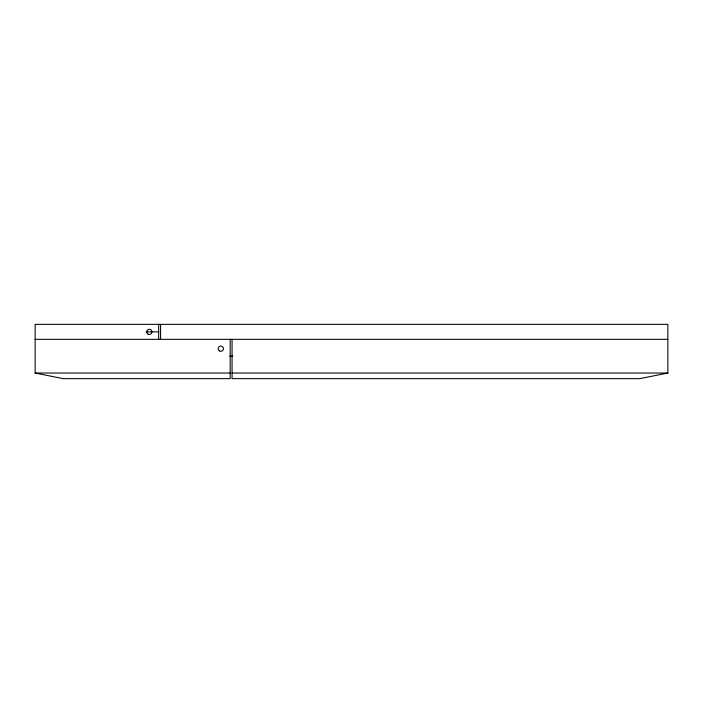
<?xml version="1.0" encoding="UTF-8"?>
<svg xmlns="http://www.w3.org/2000/svg" width="703" height="703" viewBox="0 0 703 703"><rect width="100%" height="100%" fill="white"/><g stroke="black" fill="none" stroke-linecap="round" stroke-linejoin="round"><path stroke-width="1.05" d="M230.197 339.329L230.197 378.645L63.226 378.645L35.15 373.029L35.15 324.355L667.85 324.355L667.85 373.029L639.774 378.645L232.069 378.645L232.069 339.329M146.127 331.842L158.693 331.842M35.15 339.329L667.85 339.329M229.67 356.184L232.878 356.184M35.15 373.029L230.197 373.029M232.069 373.029L667.85 373.029M160.565 324.355L160.565 339.329M158.693 324.355L158.693 339.329M219.389 350.876A2.619 2.619 0 0 0 223.457 348.855A2.619 2.619 0 0 0 219.679 346.342A2.619 2.619 0 0 0 219.389 350.876M148.025 334.118A2.619 2.619 0 0 0 151.953 331.842A2.619 2.619 0 0 0 148.025 329.575A2.619 2.619 0 0 0 148.025 334.118"/></g></svg>
